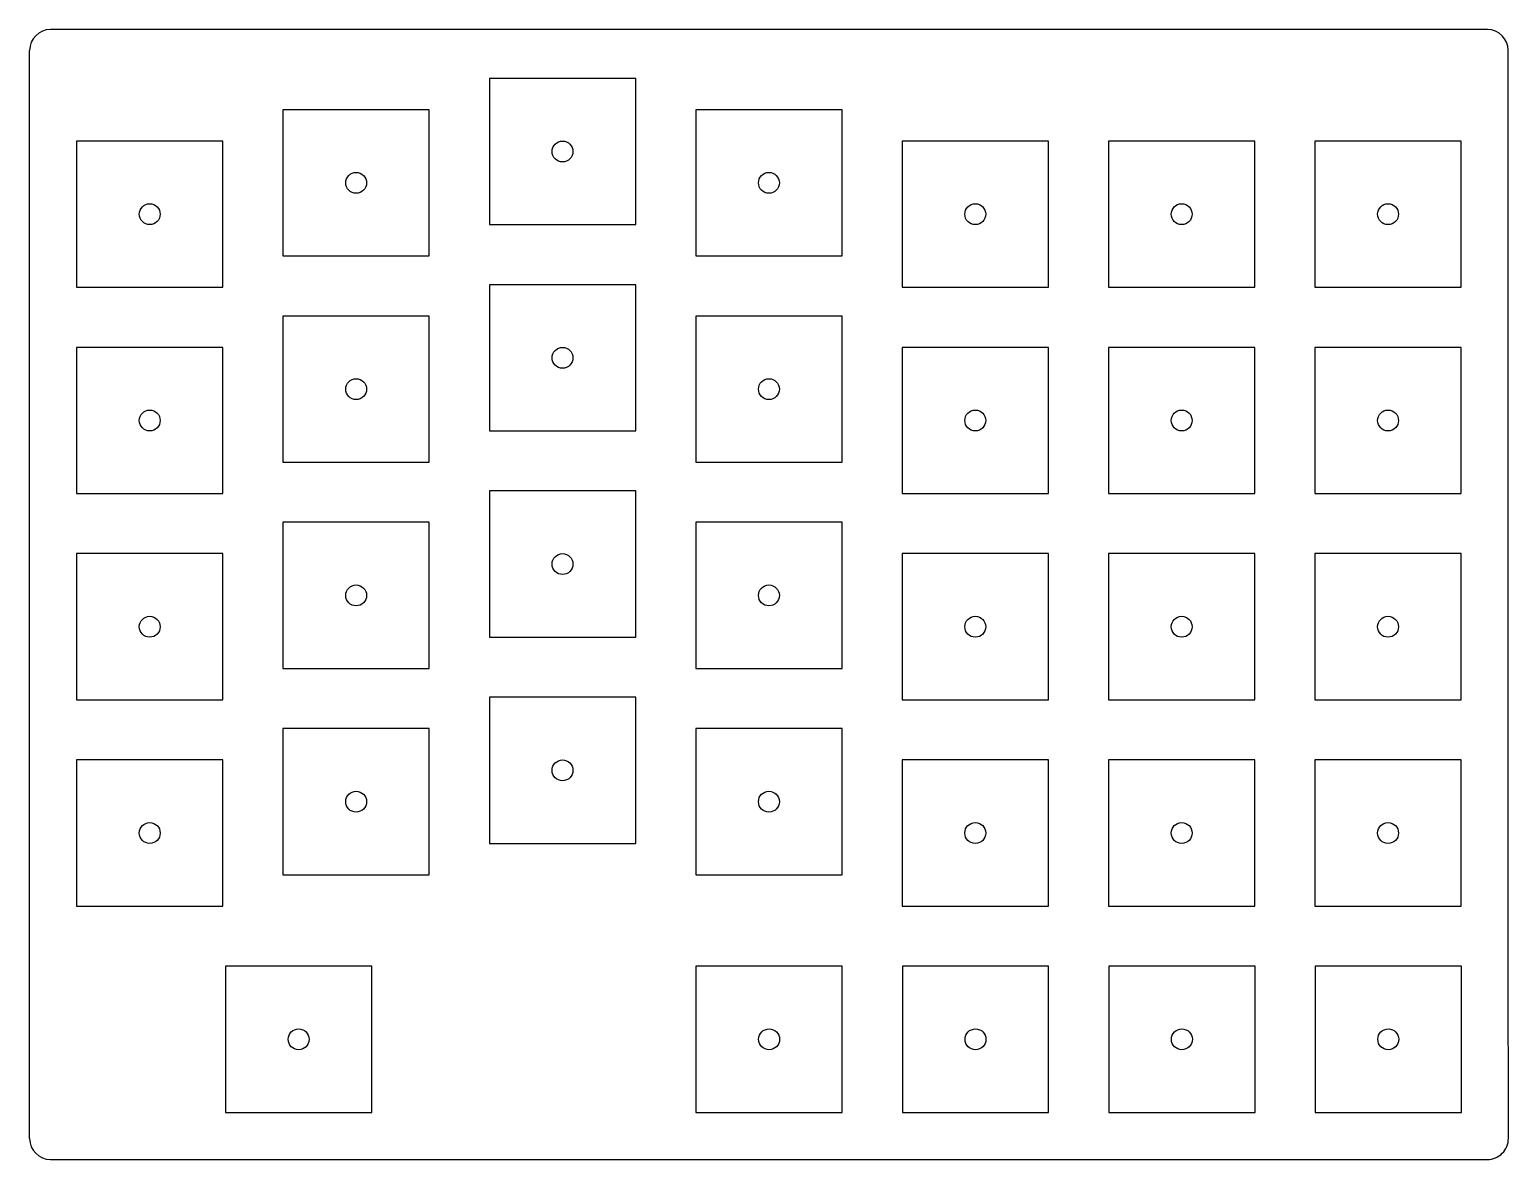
# Model space of a CAD drawing. Header units: millimetres. Extents: x 118 to 260, y -31 to 77.
import ezdxf

# ---------------------------------------------------------------- set-up
doc = ezdxf.new("R2010")
doc.units = ezdxf.units.MM

msp = doc.modelspace()

# ---------------------------------------------------------------- linework, layer by layer
at = {"linetype": 'CONTINUOUS'}
for p, q in [((258, 76.925), (120.5, 76.925)), ((118.5, -29.25), (118.5, 74.925)), ((260, -11.499), (260, 74.925)), ((176.5, 72.25), (162.5, 72.25)), ((162.5, 72.25), (162.5, 58.25)), ((176.5, 58.25), (176.5, 72.25)), ((156.75, 69.25), (142.75, 69.25)), ((142.75, 69.25), (142.75, 55.25)), ((156.75, 55.25), (156.75, 69.25)), ((196.25, 69.25), (182.25, 69.25)), ((182.25, 69.25), (182.25, 55.25)), ((196.25, 55.25), (196.25, 69.25)), ((137, 66.25), (123, 66.25)), ((123, 66.25), (123, 52.25)), ((137, 52.25), (137, 66.25)), ((216, 66.25), (202, 66.25)), ((202, 66.25), (202, 52.25)), ((216, 52.25), (216, 66.25)), ((235.75, 66.25), (221.75, 66.25)), ((221.75, 66.25), (221.75, 52.25)), ((235.75, 52.25), (235.75, 66.25)), ((255.5, 66.25), (241.5, 66.25)), ((241.5, 66.25), (241.5, 52.25)), ((255.5, 52.25), (255.5, 66.25)), ((162.5, 58.25), (176.5, 58.25)), ((142.75, 55.25), (156.75, 55.25)), ((182.25, 55.25), (196.25, 55.25)), ((176.5, 52.5), (162.5, 52.5)), ((162.5, 52.5), (162.5, 38.5)), ((176.5, 38.5), (176.5, 52.5)), ((123, 52.25), (137, 52.25)), ((202, 52.25), (216, 52.25)), ((221.75, 52.25), (235.75, 52.25)), ((241.5, 52.25), (255.5, 52.25)), ((156.75, 49.5), (142.75, 49.5)), ((142.75, 49.5), (142.75, 35.5)), ((156.75, 35.5), (156.75, 49.5)), ((196.25, 49.5), (182.25, 49.5)), ((182.25, 49.5), (182.25, 35.5)), ((196.25, 35.5), (196.25, 49.5)), ((137, 46.5), (123, 46.5)), ((123, 46.5), (123, 32.5)), ((137, 32.5), (137, 46.5)), ((216, 46.5), (202, 46.5)), ((202, 46.5), (202, 32.5)), ((216, 32.5), (216, 46.5)), ((235.75, 46.5), (221.75, 46.5)), ((221.75, 46.5), (221.75, 32.5)), ((235.75, 32.5), (235.75, 46.5)), ((255.5, 46.5), (241.5, 46.5)), ((241.5, 46.5), (241.5, 32.5)), ((255.5, 32.5), (255.5, 46.5)), ((162.5, 38.5), (176.5, 38.5)), ((142.75, 35.5), (156.75, 35.5)), ((182.25, 35.5), (196.25, 35.5)), ((176.5, 32.75), (162.5, 32.75)), ((162.5, 32.75), (162.5, 18.75)), ((176.5, 18.75), (176.5, 32.75)), ((123, 32.5), (137, 32.5)), ((202, 32.5), (216, 32.5)), ((221.75, 32.5), (235.75, 32.5)), ((241.5, 32.5), (255.5, 32.5)), ((156.75, 29.75), (142.75, 29.75)), ((142.75, 29.75), (142.75, 15.75)), ((156.75, 15.75), (156.75, 29.75)), ((196.25, 29.75), (182.25, 29.75)), ((182.25, 29.75), (182.25, 15.75)), ((196.25, 15.75), (196.25, 29.75)), ((137, 26.75), (123, 26.75)), ((123, 26.75), (123, 12.75)), ((137, 12.75), (137, 26.75)), ((216, 26.75), (202, 26.75)), ((202, 26.75), (202, 12.75)), ((216, 12.75), (216, 26.75)), ((235.75, 26.75), (221.75, 26.75)), ((221.75, 26.75), (221.75, 12.75)), ((235.75, 12.75), (235.75, 26.75)), ((255.5, 26.75), (241.5, 26.75)), ((241.5, 26.75), (241.5, 12.75)), ((255.5, 12.75), (255.5, 26.75)), ((162.5, 18.75), (176.5, 18.75)), ((142.75, 15.75), (156.75, 15.75)), ((182.25, 15.75), (196.25, 15.75)), ((123, 12.75), (137, 12.75)), ((176.5, 13), (162.5, 13)), ((162.5, 13), (162.5, -1)), ((176.5, -1), (176.5, 13)), ((202, 12.75), (216, 12.75)), ((221.75, 12.75), (235.75, 12.75)), ((241.5, 12.75), (255.5, 12.75)), ((156.75, 10), (142.75, 10)), ((142.75, 10), (142.75, -4)), ((156.75, -4), (156.75, 10)), ((196.25, 10), (182.25, 10)), ((182.25, 10), (182.25, -4)), ((196.25, -4), (196.25, 10)), ((137, 7), (123, 7)), ((123, 7), (123, -7)), ((137, -7), (137, 7)), ((216, 7), (202, 7)), ((202, 7), (202, -7)), ((216, -7), (216, 7)), ((235.75, 7), (221.75, 7)), ((221.75, 7), (221.75, -7)), ((235.75, -7), (235.75, 7)), ((255.5, 7), (241.5, 7)), ((241.5, 7), (241.5, -7)), ((255.5, -7), (255.5, 7)), ((162.5, -1), (176.5, -1)), ((142.75, -4), (156.75, -4)), ((182.25, -4), (196.25, -4)), ((123, -7), (137, -7)), ((202, -7), (216, -7)), ((221.75, -7), (235.75, -7)), ((241.5, -7), (255.5, -7)), ((260.018, -29.248), (260, -11.501)), ((151.25, -12.75), (137.25, -12.75)), ((137.25, -12.75), (137.25, -26.75)), ((151.25, -26.75), (151.25, -12.75)), ((196.27, -12.75), (182.27, -12.75)), ((182.27, -12.75), (182.27, -26.75)), ((196.27, -26.75), (196.27, -12.75)), ((216.02, -12.75), (202.02, -12.75)), ((202.02, -12.75), (202.02, -26.75)), ((216.02, -26.75), (216.02, -12.75)), ((235.77, -12.75), (221.77, -12.75)), ((221.77, -12.75), (221.77, -26.75)), ((235.77, -26.75), (235.77, -12.75)), ((255.52, -12.75), (241.52, -12.75)), ((241.52, -12.75), (241.52, -26.75)), ((255.52, -26.75), (255.52, -12.75)), ((137.25, -26.75), (151.25, -26.75)), ((182.27, -26.75), (196.27, -26.75)), ((202.02, -26.75), (216.02, -26.75)), ((221.77, -26.75), (235.77, -26.75)), ((241.52, -26.75), (255.52, -26.75)), ((120.5, -31.25), (258.018, -31.25))]:
    msp.add_line(p, q, dxfattribs=at)
for centre in [(169.5, 65.25), (149.75, 62.25), (189.25, 62.25), (130, 59.25), (209, 59.25), (228.75, 59.25), (248.5, 59.25), (169.5, 45.5), (149.75, 42.5), (189.25, 42.5), (130, 39.5), (209, 39.5), (228.75, 39.5), (248.5, 39.5), (169.5, 25.75), (149.75, 22.75), (189.25, 22.75), (130, 19.75), (209, 19.75), (228.75, 19.75), (248.5, 19.75), (169.5, 6), (149.75, 3), (189.25, 3), (130, 0), (209, 0), (228.75, 0), (248.5, 0), (144.25, -19.75), (189.27, -19.75), (209.02, -19.75), (228.77, -19.75), (248.52, -19.75)]:
    msp.add_circle(centre, 1, dxfattribs=at)
for centre, start, end in [((120.5, 74.925), 90, 180), ((258, 74.925), 0, 90), ((262, -11.499), 180, 180.05802), ((120.5, -29.25), 180, 270), ((258.018, -29.25), 270, 0.05802)]:
    msp.add_arc(centre, 2, start, end, dxfattribs=at)

doc.saveas('drawing.dxf')
